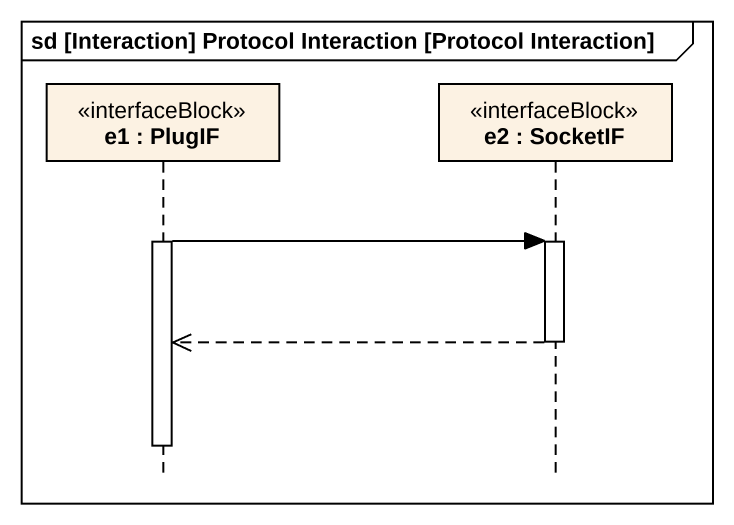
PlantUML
@startuml
mainframe sd [Interaction] Protocol Interaction [Protocol Interaction]
hide footbox
participant "e1 : PlugIF" as e1 <<interfaceBlock>>
participant "e2 : SocketIF" as e2 <<interfaceBlock>>

activate e1
e1 -> e2
activate e2
e2 -->> e1
deactivate e2
deactivate e1
@enduml
